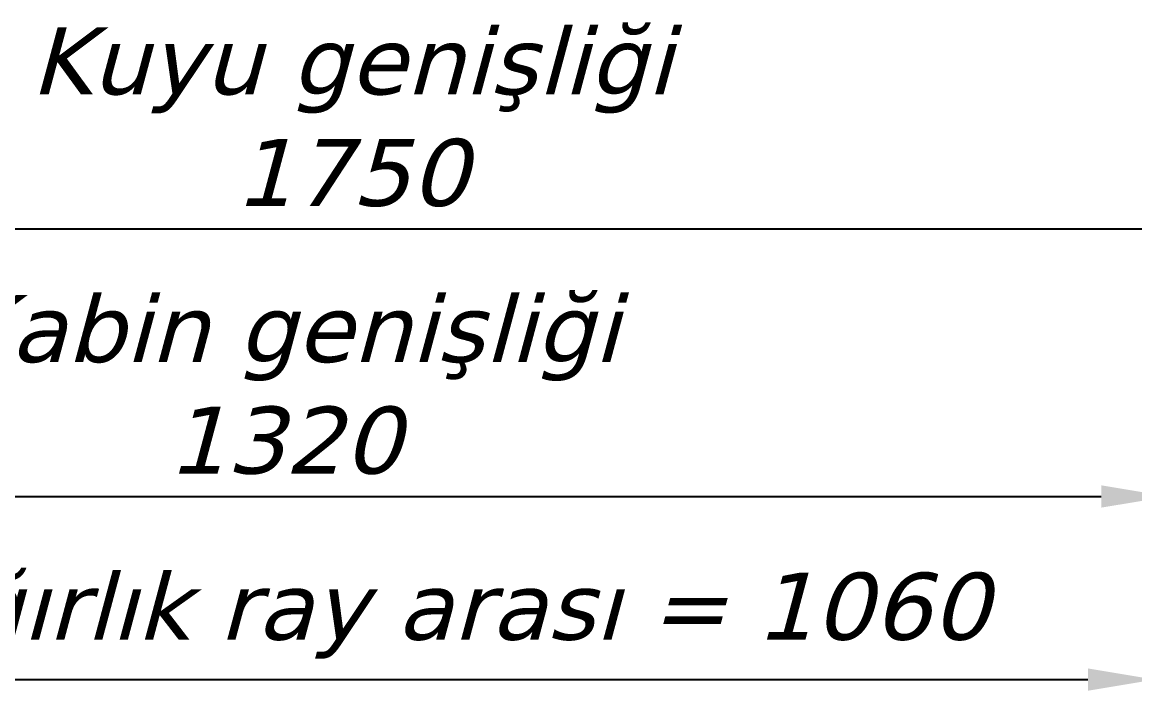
# Model space of a CAD drawing. Header units: millimetres. Extents: x -8775 to 14118, y -77 to 2750.
# Drawn here: x 879 to 1710, y 2205 to 2704 of the extents above; entities that cross this region are included whole.
import ezdxf

# ---------------------------------------------------------------- set-up
doc = ezdxf.new("R2010")
doc.units = ezdxf.units.MM
doc.styles.get("Standard").update_dxf_attribs({"font": 'verdanai.ttf'})
doc.dimstyles.new('DimStyleALP', dxfattribs={"dimscale": 20, "dimtxt": 2.5, "dimasz": 2.5, "dimexe": 1.25, "dimexo": 0.625, "dimtad": 1, "dimdsep": 46, "dimtxsty": 'Standard', "dimcen": 2.5, "dimclrd": 60, "dimclre": 60, "dimadec": 0, "dimazin": 0, "dimtfac": 1, "dimtofl": 0, "dimtmove": 0, "dimatfit": 3, "dimfxl": 1, "dimarcsym": 0})
doc.dimstyles.new('M', dxfattribs={"dimscale": 20, "dimtxt": 2.5, "dimasz": 2.5, "dimexe": 1.25, "dimexo": 0.625, "dimtad": 1, "dimdsep": 46, "dimtxsty": 'Standard', "dimcen": 2.5, "dimclrd": 60, "dimclre": 60, "dimadec": 0, "dimazin": 0, "dimtfac": 1, "dimtofl": 0, "dimtmove": 0, "dimatfit": 3, "dimfxl": 1, "dimarcsym": 0})

# ---------------------------------------------------------------- blocks, each defined once
blk = doc.blocks.new('*D150')
at = {"color": 60, "linetype": 'ByBlock', "lineweight": -2, "transparency": 16777216}
for p, q in [((-875, 887.5), (-875, 1500)), ((875, 887.5), (875, 1500)), ((-825, 1475), (825, 1475))]:
    blk.add_line(p, q, dxfattribs=at)
at = {"color": 60, "transparency": 16777216}
for points in [[(-825, 1483.33), (-825, 1466.67), (-875, 1475)], [(825, 1483.33), (825, 1466.67), (875, 1475)]]:
    blk.add_solid(points, dxfattribs=at)
at = {"layer": 'Defpoints', "color": 0, "transparency": 16777216}
for p in [(875, 1475), (-875, 875), (875, 875)]:
    blk.add_point(p, dxfattribs=at)
at = {"color": 0, "transparency": 16777216, "insert": (50, 1558.35), "char_height": 50, "attachment_point": 5}
blk.add_mtext('Kuyu genişliği\\P1750', dxfattribs=at)
blk = doc.blocks.new('*D170')
at = {"color": 60, "linetype": 'ByBlock', "lineweight": -2, "transparency": 16777216}
for p, q in [((-530, 12.5), (-530, 408.18)), ((530, 12.5), (530, 408.18)), ((-480, 383.18), (480, 383.18))]:
    blk.add_line(p, q, dxfattribs=at)
at = {"color": 60, "transparency": 16777216}
for points in [[(-480, 391.52), (-480, 374.85), (-530, 383.18)], [(480, 391.52), (480, 374.85), (530, 383.18)]]:
    blk.add_solid(points, dxfattribs=at)
at = {"layer": 'Defpoints', "color": 0, "transparency": 16777216}
for p in [(530, 383.18), (-530, 0), (530, 0)]:
    blk.add_point(p, dxfattribs=at)
at = {"color": 0, "transparency": 16777216, "insert": (0, 430.92), "char_height": 50, "width": 19939.61, "attachment_point": 5}
blk.add_mtext('Ağırlık ray arası = 1060', dxfattribs=at)
blk = doc.blocks.new('*D182')
at = {"color": 60, "linetype": 'ByBlock', "lineweight": -2, "transparency": 16777216}
for p, q in [((415, 2262.5), (415, 2375)), ((1735, 2262.5), (1735, 2375)), ((465, 2350), (1685, 2350))]:
    blk.add_line(p, q, dxfattribs=at)
at = {"color": 60, "transparency": 16777216}
for points in [[(465, 2358.33), (465, 2341.67), (415, 2350)], [(1685, 2358.33), (1685, 2341.67), (1735, 2350)]]:
    blk.add_solid(points, dxfattribs=at)
at = {"layer": 'Defpoints', "color": 0, "transparency": 16777216}
for p in [(1735, 2350), (415, 2250), (1735, 2250)]:
    blk.add_point(p, dxfattribs=at)
at = {"color": 0, "transparency": 16777216, "insert": (1075, 2433.35), "char_height": 50, "attachment_point": 5}
blk.add_mtext('Kabin genişliği^M^J1320', dxfattribs=at)
blk = doc.blocks.new('*U148')
dim = blk.add_linear_dim(base=(875, 1475), p1=(-875, 875), p2=(875, 875), text='Kuyu genişliği\\P<>', dimstyle='DimStyleALP')
dim.commit()
dim.dimension.update_dxf_attribs({"geometry": '*D150', "text_midpoint": (50, 1475), "dimtype": 160})
blk = doc.blocks.new('*U169')
dim = blk.add_linear_dim(base=(530, 383.182), p1=(-530, 0), p2=(530, 0), text='Ağırlık ray arası = <>', dimstyle='DimStyleALP')
dim.commit()
dim.dimension.update_dxf_attribs({"geometry": '*D170', "text_midpoint": (0, 383.182), "dimtype": 160})

msp = doc.modelspace()

# ---------------------------------------------------------------- block references
for name, p in [('*U148', (1075, 1075)), ('*U169', (1195, 1830))]:
    msp.add_blockref(name, p)

# ---------------------------------------------------------------- dimensions: what is measured, and where the dimension line sits
dim = msp.add_aligned_dim(p1=(415, 2250), p2=(1735, 2250), distance=100, text='Kabin genişliği^M^J<>', dimstyle='M')
dim.commit()
dim.dimension.update_dxf_attribs({"geometry": '*D182', "text_midpoint": (1075, 2433.347)})

doc.saveas('drawing.dxf')
